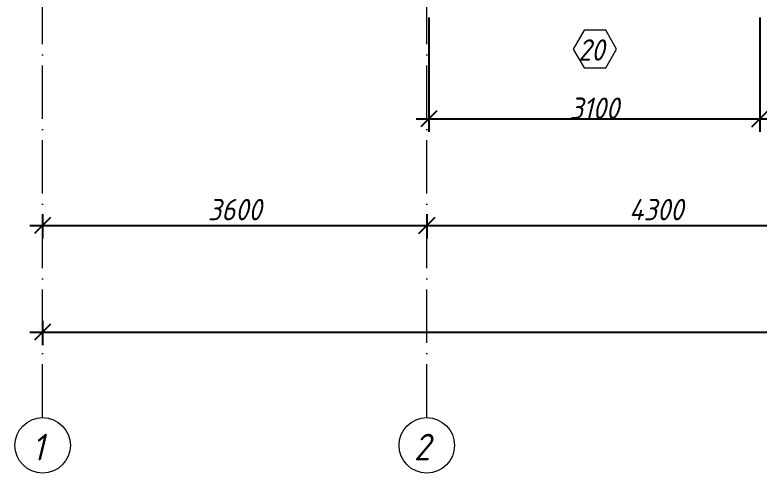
# Model space of a CAD drawing. Header units: millimetres. Extents: x -269418 to 201924, y -5890 to 98643.
# Drawn here: x -150 to 6824, y -4670 to -375 of the extents above; entities that cross this region are included whole.
import ezdxf

# ---------------------------------------------------------------- set-up
doc = ezdxf.new("R2010")
doc.units = ezdxf.units.MM
doc.linetypes.add('50_200_ШТРИХ_1Т_ш5_п1_п1_', pattern=[700, 500, -100, 0, -100])
for name, color, linetype, lineweight in [('A-ANNO-DIMS', 7, 'Continuous', 9), ('A-GLAZ-IDEN', 7, 'Continuous', 9), ('Оси', 7, 'Continuous', 9), ('Оси-1', 7, '50_200_ШТРИХ_1Т_ш5_п1_п1_', 9)]:
    doc.layers.add(name, color=color, linetype=linetype, lineweight=lineweight)
doc.styles.add('ISOCPEUR_I', font='isocpeui.ttf', dxfattribs={"width": 0.9, "height": 250})
doc.styles.add('ISOCPEUR_I_2', font='isocpeui.ttf', dxfattribs={"width": 0.9, "height": 200})
doc.dimstyles.new('ISO-2_0_0_9К_СРЕДНИЙ_2', dxfattribs={"dimscale": 304.8, "dimtxt": 199.196235, "dimasz": 0.492126, "dimexe": 0.393701, "dimexo": 0, "dimgap": 0, "dimtad": 1, "dimdec": 0, "dimzin": 0, "dimdsep": 46, "dimtxsty": 'ISOCPEUR_I_2', "dimblk1": 'OBLIQUE', "dimblk2": 'OBLIQUE', "dimsah": 1, "dimcen": 0.09, "dimdle": 0.393701, "dimazin": 0, "dimtfac": 1, "dimtdec": 4, "dimtix": 1, "dimtmove": 0, "dimatfit": 3, "dimfxl": 1, "dimtvp": 1, "dimtolj": 1, "dimtzin": 0, "dimarcsym": 2})
doc.dimstyles.new('ISO-2_0_0_9К_СРЕДНИЙ_ФОН', dxfattribs={"dimscale": 304.8, "dimtxt": 199.196235, "dimasz": 0.492126, "dimexe": 0.393701, "dimexo": 0, "dimgap": 0.164042, "dimtad": 1, "dimdec": 0, "dimdsep": 46, "dimtxsty": 'ISOCPEUR_I_2', "dimblk1": 'OBLIQUE', "dimblk2": 'OBLIQUE', "dimsah": 1, "dimcen": 0.09, "dimdle": 0.393701, "dimazin": 0, "dimtfac": 1, "dimtdec": 4, "dimtix": 1, "dimtmove": 0, "dimatfit": 3, "dimfxl": 1, "dimtvp": 1, "dimtfill": 1, "dimtolj": 1, "dimtzin": 0, "dimarcsym": 2})
doc.dimstyles.new('ISO-2_0_0_9К_СРЕДНИЙ_ФОН_2', dxfattribs={"dimscale": 304.8, "dimtxt": 199.196235, "dimasz": 0.492126, "dimexe": 0.393701, "dimexo": 0, "dimgap": 0.164042, "dimtad": 1, "dimdec": 0, "dimdsep": 46, "dimtxsty": 'ISOCPEUR_I_2', "dimblk1": 'OBLIQUE', "dimblk2": 'OBLIQUE', "dimsah": 1, "dimcen": 0.09, "dimdle": 0.393701, "dimazin": 0, "dimtfac": 1, "dimtdec": 4, "dimtix": 1, "dimtmove": 2, "dimatfit": 3, "dimfxl": 1, "dimtvp": 1, "dimtfill": 1, "dimtolj": 1, "dimtzin": 0, "dimarcsym": 2})

# ---------------------------------------------------------------- blocks, each defined once
blk = doc.blocks.new('Ось сетки - Круг_Ø6_00__ISO-2_5_0_9K_ кружки поменьше-23056867-АР1_1_Кладочный план 3 этажа')
at = {"layer": 'Оси'}
blk.add_circle((0, 0), 2.6, dxfattribs=at)
blk = doc.blocks.new('_Oblique')
at = {"color": 0, "linetype": 'ByBlock', "lineweight": -2}
blk.add_line((-0.5, -0.5), (0.5, 0.5), dxfattribs=at)
blk = doc.blocks.new('DIMBLOCK1-АР1_1_Кладочный план 3 этажа')
at = {"layer": 'A-ANNO-DIMS', "color": 0, "lineweight": -2, "transparency": 16777216}
for p, q in [((110, -2244.1), (110, -2470.2)), ((3710, -2244.1), (3710, -2470.2)), ((-10, -2350.2), (3830, -2350.2))]:
    blk.add_line(p, q, dxfattribs=at)
at = {"layer": 'Defpoints', "color": 0, "transparency": 16777216}
for p in [(110, -2244.1), (3710, -2244.1), (3710, -2350.2)]:
    blk.add_point(p, dxfattribs=at)
at = {"layer": 'A-ANNO-DIMS', "color": 0, "lineweight": -2, "transparency": 16777216, "xscale": 150, "yscale": 150, "zscale": 150, "rotation": 180}
blk.add_blockref('_Oblique', (110, -2350.2), dxfattribs=at)
at = {"layer": 'A-ANNO-DIMS', "color": 0, "lineweight": -2, "transparency": 16777216, "xscale": 150, "yscale": 150, "zscale": 150}
blk.add_blockref('_Oblique', (3710, -2350.2), dxfattribs=at)
at = {"layer": 'A-ANNO-DIMS', "color": 0, "transparency": 16777216, "insert": (1910, -2200.2), "char_height": 200, "width": 606.782, "attachment_point": 5, "style": 'ISOCPEUR_I_2', "bg_fill": 3, "box_fill_scale": 1.1, "bg_fill_color": 256, "bg_fill_true_color": 13158600, "bg_fill_transparency": 0}
blk.add_mtext('\\A1;3600', dxfattribs=at)
blk = doc.blocks.new('DIMBLOCK2-АР1_1_Кладочный план 3 этажа')
at = {"layer": 'A-ANNO-DIMS', "color": 0, "lineweight": -2, "transparency": 16777216}
for p, q in [((3710, -2244.1), (3710, -2470.2)), ((8010, -2244.1), (8010, -2470.2)), ((3590, -2350.2), (8130, -2350.2))]:
    blk.add_line(p, q, dxfattribs=at)
at = {"layer": 'Defpoints', "color": 0, "transparency": 16777216}
for p in [(3710, -2244.1), (8010, -2244.1), (8010, -2350.2)]:
    blk.add_point(p, dxfattribs=at)
at = {"layer": 'A-ANNO-DIMS', "color": 0, "lineweight": -2, "transparency": 16777216, "xscale": 150, "yscale": 150, "zscale": 150, "rotation": 180}
blk.add_blockref('_Oblique', (3710, -2350.2), dxfattribs=at)
at = {"layer": 'A-ANNO-DIMS', "color": 0, "lineweight": -2, "transparency": 16777216, "xscale": 150, "yscale": 150, "zscale": 150}
blk.add_blockref('_Oblique', (8010, -2350.2), dxfattribs=at)
at = {"layer": 'A-ANNO-DIMS', "color": 0, "transparency": 16777216, "insert": (5860, -2200.2), "char_height": 200, "width": 625.17, "attachment_point": 5, "style": 'ISOCPEUR_I_2', "bg_fill": 3, "box_fill_scale": 1.1, "bg_fill_color": 256, "bg_fill_true_color": 13158600, "bg_fill_transparency": 0}
blk.add_mtext('\\A1;4300', dxfattribs=at)
blk = doc.blocks.new('DIMBLOCK42-АР1_1_Кладочный план 3 этажа')
at = {"layer": 'A-ANNO-DIMS', "color": 0, "lineweight": -2, "transparency": 16777216}
for p, q in [((110, -3243.8), (110, -3469.8)), ((125010, -3243.8), (125010, -3469.8)), ((-10, -3349.8), (60857.6, -3349.8)), ((125130, -3349.8), (61679.4, -3349.8))]:
    blk.add_line(p, q, dxfattribs=at)
at = {"layer": 'Defpoints', "color": 0, "transparency": 16777216}
for p in [(110, -3243.8), (125010, -3243.8), (125010, -3349.8)]:
    blk.add_point(p, dxfattribs=at)
at = {"layer": 'A-ANNO-DIMS', "color": 0, "lineweight": -2, "transparency": 16777216, "xscale": 150, "yscale": 150, "zscale": 150, "rotation": 180}
blk.add_blockref('_Oblique', (110, -3349.8), dxfattribs=at)
at = {"layer": 'A-ANNO-DIMS', "color": 0, "lineweight": -2, "transparency": 16777216, "xscale": 150, "yscale": 150, "zscale": 150}
blk.add_blockref('_Oblique', (125010, -3349.8), dxfattribs=at)
at = {"layer": 'A-ANNO-DIMS', "color": 0, "transparency": 16777216, "insert": (60827.2, -3038.5), "char_height": 200, "width": 882.593, "attachment_point": 1, "line_spacing_factor": 1.149209, "style": 'ISOCPEUR_I_2', "bg_fill": 3, "box_fill_scale": 1.1, "bg_fill_color": 256, "bg_fill_true_color": 13158600, "bg_fill_transparency": 0}
blk.add_mtext('\\A1;124900', dxfattribs=at)
blk = doc.blocks.new('AAR_СКБ_Марка_Окна_Перемычка и проем - Марка проема-25443838-АР1_1_Кладочный план 3 этажа')
at = {"layer": 'A-GLAZ-IDEN'}
for p, q in [((-0.968, -0.984), (-1.986, -2.747)), ((1.067, -0.984), (-0.968, -0.984)), ((2.085, -2.747), (1.067, -0.984)), ((-1.986, -2.747), (-0.968, -4.509)), ((1.067, -4.509), (2.085, -2.747)), ((-0.968, -4.509), (1.067, -4.509))]:
    blk.add_line(p, q, dxfattribs=at)
blk = doc.blocks.new('DIMBLOCK433-АР1_1_Кладочный план 3 этажа')
at = {"layer": 'A-ANNO-DIMS', "color": 0, "lineweight": -2, "transparency": 16777216}
for p, q in [((3730, -400), (3730, -1470)), ((6830, -400), (6830, -1470)), ((3610, -1350), (6950, -1350))]:
    blk.add_line(p, q, dxfattribs=at)
at = {"layer": 'Defpoints', "color": 0, "transparency": 16777216}
for p in [(3730, -400), (6830, -400), (6830, -1350)]:
    blk.add_point(p, dxfattribs=at)
at = {"layer": 'A-ANNO-DIMS', "color": 0, "lineweight": -2, "transparency": 16777216, "xscale": 150, "yscale": 150, "zscale": 150, "rotation": 180}
blk.add_blockref('_Oblique', (3730, -1350), dxfattribs=at)
at = {"layer": 'A-ANNO-DIMS', "color": 0, "lineweight": -2, "transparency": 16777216, "xscale": 150, "yscale": 150, "zscale": 150}
blk.add_blockref('_Oblique', (6830, -1350), dxfattribs=at)
at = {"layer": 'A-ANNO-DIMS', "color": 0, "transparency": 16777216, "insert": (5280, -1250), "char_height": 200, "width": 560.814, "attachment_point": 5, "style": 'ISOCPEUR_I_2'}
blk.add_mtext('\\A1;3100', dxfattribs=at)

msp = doc.modelspace()

# ---------------------------------------------------------------- linework, layer by layer
at = {"layer": 'Оси-1'}
for p, q in [((110, -4150), (110, 28636.9)), ((3710, -4150), (3710, 28636.9))]:
    msp.add_line(p, q, dxfattribs=at)

# ---------------------------------------------------------------- block references
at = {"layer": 'A-GLAZ-IDEN', "xscale": 99.99999999999993, "yscale": 99.99999999999993, "zscale": 99.99999999999993}
msp.add_blockref('AAR_СКБ_Марка_Окна_Перемычка и проем - Марка проема-25443838-АР1_1_Кладочный план 3 этажа', (5280, -421.3), dxfattribs=at)
at = {"layer": 'Оси', "xscale": 99.99999999999993, "yscale": 99.99999999999993, "zscale": 99.99999999999993}
for p in [(110, -4410), (3710, -4410)]:
    msp.add_blockref('Ось сетки - Круг_Ø6_00__ISO-2_5_0_9K_ кружки поменьше-23056867-АР1_1_Кладочный план 3 этажа', p, dxfattribs=at)

# ---------------------------------------------------------------- texts
at = {"layer": 'A-GLAZ-IDEN', "insert": (5128.1, -604), "char_height": 200, "width": 317.468, "attachment_point": 1, "style": 'ISOCPEUR_I_2'}
msp.add_mtext('20', dxfattribs=at)
at = {"layer": 'Оси', "char_height": 250, "attachment_point": 1, "style": 'ISOCPEUR_I'}
for s, insert, width in [('\\fISOCPEUR|b0|i1|c204|p34|;\\W.9;1', (12.2, -4301.2), 144.304), ('\\fISOCPEUR|b0|i1|c204|p34|;\\W.9;2', (3588.3, -4301.2), 202.025)]:
    msp.add_mtext(s, dxfattribs=dict(at, insert=insert, width=width))

# ---------------------------------------------------------------- dimensions: what is measured, and where the dimension line sits
at = {"layer": 'A-ANNO-DIMS'}
dim = msp.add_linear_dim(base=(6830, -1350), p1=(3730, -400), p2=(6830, -400), dimstyle='ISO-2_0_0_9К_СРЕДНИЙ_2', override={"dimpost": '<>', "dimfxl": 3100}, dxfattribs=at)
dim.commit()
dim.dimension.update_dxf_attribs({"geometry": 'DIMBLOCK433-АР1_1_Кладочный план 3 этажа', "text_midpoint": (5280, -1250)})

# ---------------------------------------------------------------- next in the draw order: dimensions: what is measured, and where the dimension line sits
dim = msp.add_linear_dim(base=(3710, -2350.2), p1=(110, -2244.1), p2=(3710, -2244.1), dimstyle='ISO-2_0_0_9К_СРЕДНИЙ_ФОН', override={"dimpost": '<>', "dimfxl": 3599.999993}, dxfattribs=at)
dim.commit()
dim.dimension.update_dxf_attribs({"geometry": 'DIMBLOCK1-АР1_1_Кладочный план 3 этажа', "text_midpoint": (1910, -2200.2)})
dim = msp.add_linear_dim(base=(125010, -3349.8), p1=(110, -3243.8), p2=(125010, -3243.8), dimstyle='ISO-2_0_0_9К_СРЕДНИЙ_ФОН_2', override={"dimpost": '<>', "dimfxl": 124899.999966}, dxfattribs=at)
dim.commit()
dim.dimension.update_dxf_attribs({"geometry": 'DIMBLOCK42-АР1_1_Кладочный план 3 этажа', "text_midpoint": (61268.5, -3171.9), "dimtype": 160})

# ---------------------------------------------------------------- next in the draw order: dimensions: what is measured, and where the dimension line sits
dim = msp.add_linear_dim(base=(8010, -2350.2), p1=(3710, -2244.1), p2=(8010, -2244.1), dimstyle='ISO-2_0_0_9К_СРЕДНИЙ_ФОН', override={"dimpost": '<>', "dimfxl": 4299.999972}, dxfattribs=at)
dim.commit()
dim.dimension.update_dxf_attribs({"geometry": 'DIMBLOCK2-АР1_1_Кладочный план 3 этажа', "text_midpoint": (5860, -2200.2)})

doc.saveas('drawing.dxf')
